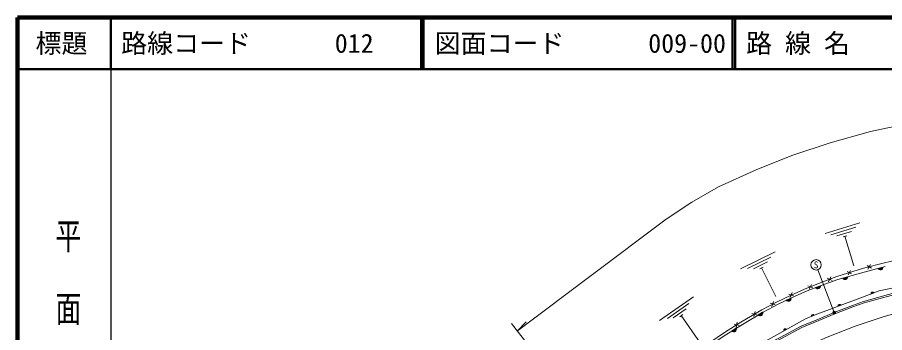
# Model space of a CAD drawing. Units: millimetres at full size, sheet at 1:1000; details may follow other scales. Extents: x 40000 to 680000, y 20000 to 380000.
# Drawn here: x 40000 to 207056, y 319283 to 380000 of the extents above; entities that cross this region are included whole.
import ezdxf
from ezdxf.enums import TextEntityAlignment as Align

# ---------------------------------------------------------------- set-up
doc = ezdxf.new("R2010")
doc.units = ezdxf.units.MM
doc.header["$LTSCALE"] = 1000
doc.linetypes.add('CHAIN', pattern=[18.5, 12, -1.5, 3.5, -1.5])
for name, color, linetype, lineweight in [('M-BGD', 7, 'Continuous', 13), ('M-BMK', 2, 'CHAIN', 13), ('M-STR-HTXT', 7, 'Continuous', 13), ('M-STR-STRC', 7, 'Continuous', 13), ('M-TTL', 2, 'Continuous', 140), ('M-TTL-BAND', 7, 'Continuous', 25), ('M-TTL-LINE', 7, 'Continuous', 50)]:
    doc.layers.add(name, color=color, linetype=linetype, lineweight=lineweight)
doc.layers.add('M-TTL-TXT', color=7, linetype='Continuous')
doc.styles.add('@ＭＳ ゴシック', font='')
doc.styles.add('ＭＳ ゴシック', font='')
doc.styles.get('@ＭＳ ゴシック').set_extended_font_data('@MS Gothic')
doc.styles.get('ＭＳ ゴシック').set_extended_font_data('MS Gothic')

msp = doc.modelspace()

# ---------------------------------------------------------------- hatches: boundary and pattern name
at = {"layer": 'M-BGD'}
for points in [[(206725, 331921, -0.82183), (205769, 331662)], [(199934, 330040, -0.82183), (198981, 329769)], [(194681, 328321, -0.82183), (193759, 327957)], [(189010, 325955, -0.82183), (188118, 325525)], [(205004, 326943), (204418, 326723, -0.84072)], [(198661, 324587), (198074, 324370, -0.84072)], [(183555, 323199, -0.82183), (182703, 322693)], [(193484, 322621), (192906, 322382, -0.84072)], [(178474, 320140, -0.82183), (177636, 319611)], [(188183, 319926), (187637, 319620, -0.84072)]]:
    msp.add_hatch(color=256, dxfattribs=at).paths.add_polyline_path(points)
at = {"layer": 'M-STR-HTXT'}
msp.add_hatch(color=256, dxfattribs=at).paths.add_polyline_path([(197450, 323383, -0.41421), (197573, 323052, -0.41421), (197241, 322929, -1)])

# ---------------------------------------------------------------- linework, layer by layer
at = {"layer": 'M-BGD'}
for p, q in [((202289, 340400), (195588, 338374)), ((201488, 339593), (196702, 338147)), ((200687, 338787), (197815, 337919)), ((199742, 337937), (199072, 337735)), ((199407, 337836), (201129, 332140)), ((185999, 334874), (179279, 331545)), ((185119, 333835), (180638, 331616)), ((184462, 332907), (181774, 331575)), ((183672, 331913), (183044, 331602)), ((183358, 331757), (186097, 326229)), ((199817, 331061), (200701, 330593)), ((200493, 331269), (200025, 330385)), ((203663, 332210), (204527, 331707)), ((204346, 332391), (203843, 331526)), ((206725, 331921), (205769, 331662)), ((196011, 329760), (196925, 329353)), ((196672, 330013), (196265, 329099)), ((199934, 330040), (198981, 329769)), ((192283, 328303), (193200, 327905)), ((192940, 328563), (192542, 327645)), ((194681, 328321), (193759, 327957)), ((170252, 326169), (163676, 321613)), ((189010, 325955), (188118, 325525)), ((188595, 326721), (189527, 326357)), ((189243, 327004), (188879, 326073)), ((204418, 326723), (205004, 326943)), ((169327, 324871), (165216, 322023)), ((184991, 324931), (185945, 324632)), ((185618, 325259), (185318, 324305)), ((198074, 324370), (198661, 324587)), ((168812, 323857), (166346, 322149)), ((168174, 322758), (167599, 322360)), ((167886, 322559), (171536, 317291)), ((181482, 322974), (182451, 322727)), ((182091, 323335), (181843, 322366)), ((183555, 323199), (182703, 322693)), ((192906, 322382), (193484, 322621)), ((178053, 320897), (179029, 320676)), ((178651, 321274), (178431, 320299)), ((178474, 320140), (177636, 319611)), ((187637, 319620), (188183, 319926))]:
    msp.add_line(p, q, dxfattribs=at)
for points in [[(211364, 333768), (207036, 332737), (203003, 331670), (197855, 330089), (194660, 328862), (191632, 327666), (188892, 326464), (186325, 325229), (183408, 323705), (179378, 321315), (176186, 319301), (173351, 317389), (170070, 314964), (168490, 313786), (164007, 310158), (162463, 308826), (153938, 310010), (138774, 312274)], [(207176, 332043), (203140, 330951), (198033, 329499), (194838, 328383), (191829, 327195), (189105, 326000), (186554, 324773), (183657, 323259), (179645, 320879), (176465, 318873), (173646, 316972), (170374, 314554), (168803, 313383), (164334, 309766), (162622, 308288), (153865, 309505), (139000, 311724)], [(161630, 302515), (162280, 303120), (163878, 304242), (166600, 306206), (169432, 308255), (172317, 310357), (175869, 312945), (178444, 314420), (183518, 317315), (188502, 320105), (191822, 321934), (193644, 322686), (197990, 324339), (202296, 325928), (205993, 327314), (212724, 328724)], [(163187, 302197), (164864, 303569), (166784, 305207), (168787, 306830), (171535, 309181), (173433, 310512), (175593, 311988), (178367, 313542), (182194, 315757), (184026, 316846), (186908, 318370), (190986, 320535), (194287, 321901), (197346, 323156), (200840, 324516), (202988, 325294), (211030, 327524)], [(163376, 301965), (165057, 303339), (166976, 304976), (168979, 306600), (171719, 308944), (173604, 310265), (175752, 311733), (178515, 313282), (182346, 315498), (184173, 316584), (187048, 318105), (191114, 320264), (194402, 321624), (197457, 322878), (200945, 324235), (203079, 325008), (211111, 327235)]]:
    msp.add_lwpolyline(points, dxfattribs=at)
for centre, radius, start, end in [((206221, 331886), 505, 206.30877, 3.96696), ((199431, 329998), 505, 207.04086, 4.69905), ((194184, 328230), 505, 212.722, 10.3802), ((188522, 325828), 505, 216.86909, 14.52728), ((204730, 326782), 318, 30.44605, 190.66378), ((198387, 324427), 318, 30.14121, 190.35894), ((183079, 323030), 505, 221.84916, 19.50735), ((193216, 322451), 318, 32.32481, 192.54254), ((178003, 319959), 505, 223.42148, 21.07967), ((187937, 319726), 318, 39.13171, 199.34944)]:
    msp.add_arc(centre, radius, start, end, dxfattribs=at)
at = {"layer": 'M-BMK'}
msp.add_lwpolyline([(96309, 245141), (167798, 301259), (172695, 304965), (176703, 307872), (180006, 310015), (183034, 311883), (186546, 313908), (190344, 315890), (195971, 318427), (201370, 320533), (206934, 322414), (212654, 324030), (217607, 325059), (222864, 325889), (227551, 326358), (232739, 326598), (236446, 326686), (240710, 326630), (246637, 326268), (251416, 325672), (256156, 324956), (261074, 323984), (360031, 309109), (371336, 307613)], dxfattribs=at)
at = {"layer": 'M-STR-HTXT'}
for p, q in [((197346, 323156), (194207, 331409)), ((153666, 297294), (135212, 321023)), ((136305, 319618), (138033, 321362))]:
    msp.add_line(p, q, dxfattribs=at)
msp.add_lwpolyline([(136305, 319618), (165000, 341124), (169916, 344428), (175041, 347384), (182409, 350705), (189399, 353433), (196565, 355854), (204324, 358047), (211314, 359499), (218391, 360617), (225000, 361277), (245137, 361901), (292829, 359660), (365628, 348717)], dxfattribs=at)
msp.add_circle((197346, 323156), 250, dxfattribs=at)
at = {"layer": 'M-STR-STRC'}
msp.add_circle((193852, 332344), 1000, dxfattribs=at)
at = {"layer": 'M-TTL'}
for p, q in [((40000, 380000), (40000, 20000)), ((680000, 380000), (40000, 380000))]:
    msp.add_line(p, q, dxfattribs=at)
at = {"layer": 'M-TTL-BAND'}
msp.add_line((58000, 370000), (58000, 20000), dxfattribs=at)
at = {"layer": 'M-TTL-LINE'}
for p, q in [((58000, 380000), (58000, 370000)), ((117750, 380000), (117750, 370000)), ((118250, 380000), (118250, 370000)), ((177750, 380000), (177750, 370000)), ((178250, 380000), (178250, 370000)), ((40000, 370000), (680000, 370000))]:
    msp.add_line(p, q, dxfattribs=at)

# ---------------------------------------------------------------- texts
at = {"layer": 'M-STR-STRC', "style": 'ＭＳ ゴシック'}
msp.add_text('S', height=1320, dxfattribs=at).set_placement((193852, 332344), align=Align.MIDDLE_CENTER)
at = {"layer": 'M-TTL-BAND', "style": '@ＭＳ ゴシック', "width": 1.4}
msp.add_text('平  面  図', height=3666, rotation=270, dxfattribs=at).set_placement((49777, 306475), align=Align.MIDDLE_RIGHT)
at = {"layer": 'M-TTL-TXT', "style": 'ＭＳ ゴシック'}
msp.add_text('標題', height=3666, dxfattribs=at).set_placement((48500, 375000), align=Align.MIDDLE_CENTER)
for s, p in [('路線コード', (60000, 375000)), ('012', (101142, 375000)), ('図面コード', (120380, 375000)), ('009-00', (161521, 375000)), ('路 線 名', (180380, 375000))]:
    msp.add_text(s, height=3666, dxfattribs=at).set_placement(p, align=Align.MIDDLE_LEFT)

doc.saveas('drawing.dxf')
